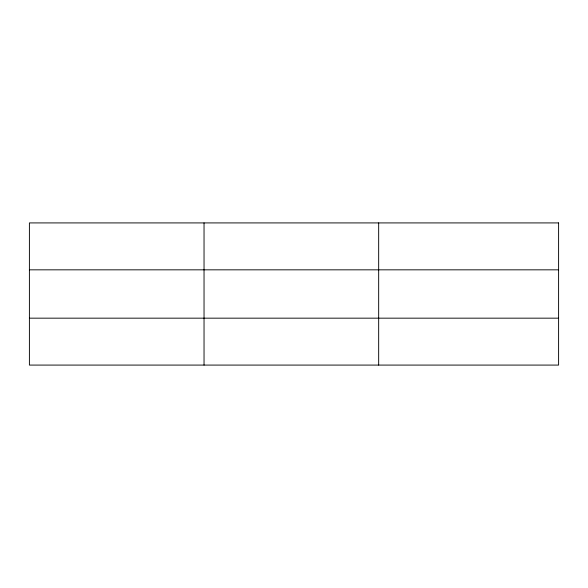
<?xml version="1.0" encoding="UTF-8"?>
<svg xmlns="http://www.w3.org/2000/svg" width="588" height="588" viewBox="0 0 588 588"><rect width="100%" height="100%" fill="white"/><g stroke="black" fill="none" stroke-linecap="round" stroke-linejoin="round"><path stroke-width="0.88" d="M204.036 365.082L204.036 222.918M378.672 365.082L378.672 222.918M29.4 269.833L558.6 269.833M29.4 318.167L558.6 318.167M558.6 222.918L29.4 222.918L29.4 365.082L558.6 365.082L558.6 222.918"/></g></svg>
